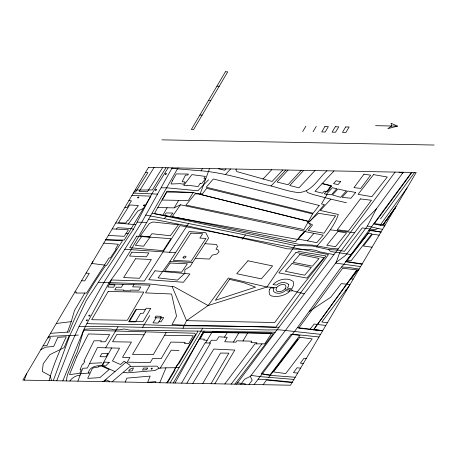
<?xml version="1.0" encoding="UTF-8"?>
<svg xmlns="http://www.w3.org/2000/svg" width="457" height="457" viewBox="0 0 457 457"><rect width="100%" height="100%" fill="white"/><g stroke="black" fill="none" stroke-linecap="round" stroke-linejoin="round"><path stroke-width="0.69" d="M395.082 172.095L335.724 252.281L275.24 332.21L197.653 331.114L197.247 332.565L178.893 363.658L177.265 364.943L175.637 367.554L174.648 369.302L175.014 370.25L167.388 382.869M66.311 380.944L67.402 374.917L74.794 356.9L77.279 351.97L83.317 331.325L84.848 330.154L194.374 333.222L195.636 334.244L166.776 382.857M50.499 333.319L67.482 332.136L71.229 321.637L74.525 310.406L84.842 293.017L86.544 293.103L109.012 257.977L110.337 257.937L116.278 249.065L115.558 248.945L118.397 244.267L103.785 243.124M77.884 381.167L82.768 368.291L87.39 368.016L97.427 347.583L119.54 348.177L112.473 360.956L120.471 364.509L124.144 361.281L129.942 365.154L130.182 366.348L112.034 381.818M24.301 380.144L26.546 373.855M240.81 384.268L244.558 379.247L250.35 376.362L285.459 330.365L336.152 262.415L339.602 252.898L360.344 225.038L376.419 208.809L403.28 172.249M53.298 380.698L69.807 335.472L86.247 300.632L133.415 229.243L151.838 193.877L168.165 167.77M209.529 168.559L200.012 194.311L193.174 192.54L166.914 191.192L154.415 213.625L297.895 239.462L310.571 225.181L307.155 221.165L200.012 194.311L309.663 221.554L324.379 204.622L321.494 203.919L327.069 194.511L324.242 193.774L331.788 186.096L322.048 183.691L334.004 170.929M49.093 380.618C53.149 365.4 59.467 350.982 66.299 336.763L57.811 337.38L53.68 346.475L45.74 347.149L40.839 349.668M276.685 287.59L275.965 289.39L276.519 290.846A5.341 3.085 -24.3 0 0 283.106 290.481L285.088 288.881L286.048 286.967L285.591 285.368A5.37 3.102 -24.3 0 0 281.266 284.711A5.37 3.102 -24.3 0 0 276.685 287.59L266.985 287.007L228.334 278.027L208.118 305.544L186.536 320.654L182.943 328.235L110.257 326.589L79.095 326.372L71.206 343.71L56.725 380.761M125.247 382.069L126.852 378.133L150.182 376.105L147.662 382.303L155.883 381.589L155.454 382.646M62.826 380.881L84.002 329.257L87.001 323.305L109.132 282.632L120.254 267.191L131.136 249.659L178.002 167.953M78.336 335.09L69.23 335.512L64.214 347.571L49.802 354.689L43.169 363.881L42.341 371.507L50.173 375.757L51.584 380.664M159.767 382.726L165.965 367.834L179.058 367.639L202.748 328.229L266.962 329.954L279.438 329.84L320.557 334.347M80.421 373.815L88.27 373.066C89.406 366.628 96.433 365.52 101.831 365.526L114.964 371.598M224.798 383.966L255.017 343.83L256.394 343.853L256.925 342.744L250.984 342.653L251.773 341.173L236.829 340.819L235.926 342.144L224.707 341.779L227.203 337.323L218.903 336.78L216.635 340.254L211.385 340.237L209.614 343.036M79.095 326.372L103.933 282.415L141.819 222.216L172.163 167.845M336.152 262.415L345.435 255.486L349.085 250.876L367.428 225.987L376.419 208.809M175.037 383.017L202.954 332.233L273.377 333.57L234.875 384.16M181.566 383.143L205.039 342.916L205.633 342.893L212.145 331.959L271.721 333.084L264.706 343.853L256.394 343.853M101.831 365.526L111.697 347.966M163.035 214.904L167.113 207.746M129.245 321.785L136.529 309.395L145.446 309.549L146.2 308.258L150.776 308.344L143.035 321.517L129.531 321.288M166.297 332.319L153.352 354.598L132.49 354.472L145.852 331.771M233.464 342.042L239.04 332.473M173.237 382.983L204.125 330.982M202.725 383.543L220.525 353.044L228.843 353.164L211.02 383.703M145.446 309.549L143.218 313.325L140.562 313.279L135.512 321.894L128.64 321.774L135.912 309.383L136.529 309.395M170.084 382.92L179.058 367.639M192.54 262.552L190.335 266.3L184.828 269.824L184.839 273.326L177.505 280.107L158.071 277.885L169.987 261.29L189.169 231.556L205.833 232.779L208.586 238.194L192.54 262.552L169.987 261.29M186.867 383.24L210.5 343.064L205.633 342.893M105.601 347.8L117.98 326.886M302.677 131.593L305.87 126.183M313.056 131.787L316.255 126.383M157.768 207.552L174.191 207.884L178.658 200.36L188.398 200.395L193.174 192.54L166.845 192.066L162.126 200.04L178.658 200.36M214.819 383.777L234.818 350.062L213.842 349.039L192.797 383.354M123.082 284.46L121.408 287.276L116.364 287.173L114.764 289.852L123.876 290.046L123.487 290.703L130.285 290.846L130.736 290.075L138.842 290.252L140.756 287.042L132.633 286.87L133.935 284.688L150.039 285.139L145.532 292.891L171.575 294L176.545 316.193L172.009 324.527L184.662 325.235L275.822 327.183L328.48 254.555L179.995 225.575L144.315 281.038L111.571 279.987L109.069 283.923L133.935 284.688M242.953 340.945L247.928 332.662M105.687 239.902L124.258 240.034L150.867 196.133L131.93 195.476M149.742 315.547L142.578 327.401M123.55 372.278L127.474 372.832L154.866 370.547L159.03 368.251L160.287 368.068L171.158 350.233L179.001 350.393M165.971 167.725L152.415 189.923L135.118 190.083M382.56 229.391L377.882 228.443L375.094 229.74L362.201 227.906L344.447 251.327L337.986 250.099L328.612 249.579L312.148 245.946L295.033 245.54L266.985 287.007L208.118 305.544L174.151 286.768L148.782 283.894L98.238 282.277M162.578 167.662L147.44 191.774L139.162 191.454L154.072 167.502M224.473 337.135L227.495 332.256M161.252 317.975L161.567 317.472L163.709 317.558L161.041 321.819L158.91 321.734L158.071 323.07L152.969 322.859L156.163 317.769L161.252 317.975L158.91 321.734M160.218 317.935L161.224 316.324L155.957 316.107L154.946 317.724L156.163 317.769M316.467 246.751C324.973 236.852 334.044 227.198 338.289 214.487L320.311 210.471L330.857 199.143L346.48 202.777M171.809 168.399L201.063 170.809L202.571 168.422M112.199 228.877L128.451 229.78L124.218 236.303L108.332 235.424M188.57 223.507L169.478 252.287L124.755 249.225M109.617 381.772L109.52 381.361L106.138 379.853L103.996 381.664M245.095 384.354L245.409 383.891L237.543 382.857L236.44 384.188M180.435 204.799L172.266 216.595L295.49 241.759L304.665 231.162L180.435 204.799L174.191 207.884M411.94 172.415L374.363 223.644L383.109 224.724L396.025 206.604M242.159 239.314L245.449 234.984L295.033 245.54M385.108 225.084L383.109 224.724L395.751 207.072M254.121 384.526L296.599 328.732L339.905 268.95L344.047 264.152L411.551 172.409M263.163 384.697L266.511 380.041L292.029 382.64M407.067 187.913L380.19 225.215L373.632 223.959M383.109 224.724L395.316 207.809M128.36 224.016L137.871 210.957L143.418 208.409M268.727 377.345L297.878 339.18M380.527 218.932L414.568 172.466M327.429 322.716L321.808 322.042L349.519 285.328M275.24 332.21L237.543 382.857M249.008 384.428L252.184 380.207L250.35 376.362M164.514 215.236L166.279 212.922L172.895 213.048L170.324 216.287M69.87 381.012C72.097 377.642 75.982 375.511 79.975 375.123M231.219 384.086L261.941 343.898M116.358 229.106L117.529 227.706L131.228 228.534L133.415 229.243M307.475 240.856L313.885 233.327L323.202 235.138L316.798 242.667L298.084 239.04L304.516 231.488L313.885 233.327M166.948 215.681L164.28 218.606L145.663 215.047M288.019 170.05L277.045 182.052L288.041 184.719L301.226 170.301M236.383 169.067L235.823 169.678L236.846 171.598L272.138 181.469L282.866 169.953M201.063 170.809C224.993 172.735 247.848 180.572 271.104 185.976L285.802 170.01M225.964 168.867L224.655 170.284L218.469 168.724M303.716 170.352L289.687 185.508L298.981 187.833L314.964 170.564M225.518 174.465L230.659 168.959M262.952 179.127L271.692 169.741M326.932 170.792C318.095 178.664 311.565 192.546 298.05 192.523C288.858 191.586 280.021 188.318 271.104 185.976M208.581 179.772L197.835 190.769L166.828 187.821L161.258 187.821M125.995 362.173L103.379 381.504L102.608 381.635M309.275 311.463L330.657 297.301L341.305 283.62L349.988 284.528M285.088 288.881L289.561 290.058L290.589 289.641L291.949 289.955L292.212 290.663L304.219 293.811M292.212 290.663L290.983 291.018L289.607 290.738L289.561 290.058M397.499 126.109L387.827 128.657L391.729 125.995L391.021 123.247L397.499 126.109L375.58 125.686M56.308 323.487L71.229 321.637M88.27 373.066L89.732 372.923M84.002 329.257L90.4 328.851L105.773 328.863L111.725 329.137L113.108 329.754L119.043 329.828L124.018 329L129.719 330.12L197.653 331.114M67.482 332.136L69.133 332.005C78.158 308.138 91.183 286.259 105.813 265.374L106.561 265.517L122.533 240.668L105.778 239.748M43.101 345.84L46.98 345.589L50.521 337.677L47.819 337.849M89.669 363.372L101.842 362.812M48.699 336.363L69.23 335.512M160.287 368.068L165.965 367.834M279.01 327.206L275.634 327.269C233.196 325.521 190.712 326.538 148.279 324.847L90.32 323.773L87.001 323.305M84.842 293.017L75.925 293.068L76.45 292.103L74.885 292.04M130.182 366.348L157.014 366.126L159.03 368.251M182.943 328.235L202.748 328.229M137.106 222.159L146.897 222.37M211.614 332.662L203.782 332.57L200.086 338.985L204.393 339.168L203.828 340.128L207.09 340.242M144.064 334.775L116.935 334.313L112.559 341.756L131.467 342.076L122.51 357.34L129.954 357.46L127.183 362.167L150.279 362.561L152.667 358.494L161.184 358.642L170.907 342.099L185.205 342.339L184.485 343.567L188.672 343.641L193.288 335.775L164.577 335.255M130.285 318.969L130.891 318.98M216.904 86.207L219.211 86.247M208.386 100.626L210.694 100.671M199.863 115.05L202.171 115.09M161.881 139.848L434.15 145.035M338.123 248.894L330.091 248.294L312.148 245.089L299.558 244.444L152.192 213.242M125.983 233.578L128.131 233.653M341.562 267.025L347.726 267.311L359.128 269.059M133.341 193.094L157.539 194.122M195.259 258.422L209.495 259.045L212.225 255.137L216.961 254.023L219.069 251.658L217.938 249.796L216.047 249.191L217.538 246.432L216.372 244.466L204.959 243.701M145.52 172.478L147.879 172.58L135.649 191.94L134.067 191.866M81.563 280.735L84.694 280.884L89.315 273.349L86.07 273.109M258.119 379.184L265.323 379.493L292.349 382.098M128.857 200.68L131.473 200.823L127.149 207.501L124.898 207.381M92.931 261.495L91.783 263.472L104.71 265.094M169.478 252.287L175.397 252.698M295.205 377.265L270.178 375.346L264.694 374.557L262.324 373.472M148.714 219.229L156.334 219.868L187.056 225.821L264.163 243.153L287.139 248.819L311.006 249.665L315.713 250.333L319.94 251.893L333.947 254.629M115.69 222.965L135.809 224.65M293.925 379.43L260.062 376.619L251.059 375.386M322.791 330.571L309.897 329.348L314.148 324.059L325.818 325.441M292.331 334.17L319.009 336.969M297.421 327.623L322.751 330.634M322.619 330.862L298.695 328.183L342.63 268.293L356.866 269.824L313.491 329.857L357.254 269.961L358.494 270.138M306.293 358.494L303.996 358.237L300.38 363.149L303.339 363.486M300.58 368.165L297.056 367.765L293.468 372.626L297.661 373.101M345.681 290.041L346.663 290.155M354.603 232.75L330.405 229.837M368.753 230.357L380.989 232.059M335.655 263.089L360.59 266.585M351.125 254.595L330.634 251.516L328.612 249.579M358.214 270.613L357.483 270.515L351.13 278.85L353.187 279.118M379.167 235.144L372.501 234.235L363.424 246.026L372.044 247.197M361.984 264.226L345.578 261.707L370.621 230.1L380.955 232.116M346.058 261.427L362.155 263.935M297.918 251.259L325.978 255.949L297.221 291.943L274.714 322.539L186.536 320.654L172.14 286.579M384.577 225.987L380.19 225.215M164.28 218.606L245.449 234.984M367.428 225.987L377.882 228.443M398.95 172.163L402.686 173.026M330.857 199.143L313.125 194.545L307.378 192.477L306.344 190.632M288.498 284.323L288.493 286.225L287.384 288.076L291.812 288.893L293.337 285.579L293.662 283.86L293.217 281.518C287.356 276.908 277.793 279.421 273.018 284.631L276.582 285.019C279.661 282.175 285.231 281.518 288.498 284.323M183.057 257.285L183.468 258.148L184.434 258.165L185.691 257.497L186.05 256.406L184.634 256.08L183.057 257.285M109.257 362.378L105.344 366.194L102.728 364.972L104.305 362.087L109.257 362.378M269.464 289.744L269.059 291.732L269.744 294.776L271.429 295.942C277.776 297.353 284.671 295.73 289.641 291.52L285.562 290.503C282.432 293.394 277.045 294.576 273.617 291.583L273.435 289.184L274.126 288.116L270.595 287.859L269.464 289.744M98.541 366.4L98.289 367.097L93.885 367.622L92.194 368.679L87.675 378.367L99.86 377.642L109.177 369.484L101.705 366.08L98.541 366.4M129.103 370.193L128.708 371.181L132.222 370.895L133.467 367.914L131.199 368.456L129.103 370.193M76.736 356.86L69.515 374.614L79.644 373.323L81.283 369.696L80.089 369.742L82.443 364.046L83.408 364.029L84.762 361.121L83.888 361.139L94.011 340.813L101.328 340.785L100.7 341.825L105.453 341.727L109.646 334.53L88.487 333.947L76.736 356.86M147.422 368.045L146.76 369.662L142.59 370.061L143.447 368.045L147.422 368.045M172.717 180.189L170.987 183.994L180.349 183.663L183.451 184.251L185.154 182.04L182.115 181.686L185.462 175.162L187.964 174.997L188.421 174.054L176.299 173.894L172.717 180.189M312.588 213.916L303.951 229.574L185.902 205.084L195.15 193.911L202.48 193.825L206.638 188.318L312.588 213.916M107.835 353.512L105.978 356.78L100.026 356.694L101.842 353.547L107.835 353.512M108.138 291.543L91.668 319.723L127.32 320.266L143.795 292.08L108.138 291.543M148.525 167.393L22.85 380.115L290.503 385.217L416.178 172.495L148.525 167.393M225.427 71.783L191.346 129.468L193.654 129.514L227.735 71.829L225.427 71.783M324.904 126.549L321.711 131.953L325.173 132.022L328.366 126.612L324.904 126.549M335.289 126.743L332.096 132.153L335.552 132.216L338.751 126.812L335.289 126.743M345.669 126.943L342.476 132.353L345.938 132.416L349.131 127.006L345.669 126.943M136.677 236.195L129.742 247.683L163.16 250.642L170.907 238.663L136.677 236.195M109.229 284.682L107.778 287.019L113.627 287.242L115.078 284.905L109.229 284.682M200.223 183.268L198.178 186.536L187.341 185.222L186.987 185.759L183.748 185.445L191.877 174.62L205.37 176.425L203.936 178.39L205.519 178.698L201.908 183.4L200.223 183.268M131.919 252.173L129.462 256.051L146.423 256.817L148.879 252.932L131.919 252.173M135.518 258.776L123.641 277.553L139.494 278.267L151.37 259.49L135.518 258.776M135.666 208.866L128.371 220.343L127.583 220.308L125.852 223.027L118.454 222.679L129.697 204.999L138.34 205.41L136.123 208.889L135.666 208.866M190.969 233.121L173.317 260.279L191.135 261.273L205.987 238.417L199.852 238.074L202.651 233.778L190.969 233.121M335.398 215.955L324.002 233.19L308.212 230.499L312.537 224.924L308.167 222.582L318.386 213.305L335.398 215.955M229.511 279.364L215.384 300.283L255.509 287.162L243.318 282.535L229.511 279.364M170.124 263.026L164.669 271.024L181.606 272.149L187.393 263.82L170.124 263.026M155.009 270.83L148.799 279.713L183.44 282.249L189.923 273.983L155.009 270.83M141.876 236.263L135.392 245.392L143.635 246.18L150.113 237.052L141.876 236.263M178.396 224.775L170.381 235.743L151.895 233.716L149.57 236.892L140.27 235.875L149.302 223.524L152.884 221.976L178.396 224.775M363.989 174.168L353.958 187.65L360.727 188.404L370.661 175.191L363.989 174.168M360.396 198.921L337.272 229.791L348.331 231.133L371.444 200.263L360.396 198.921M291.075 334.307L261.175 373.832L269.99 374.951L299.889 335.421L291.075 334.307M299.912 337.295L273.44 371.929L285.711 373.552L312.188 338.911L299.912 337.295M368.188 233.338L347.44 260.29L351.113 260.781L371.849 233.835L368.188 233.338M319.163 205.461L313.159 213.23L206.198 187.216L213.356 178.973L319.163 205.461M373.529 174.62L358.071 194.322L371.827 196.693L387.285 176.996L373.529 174.62M337.86 231.505L326.835 245.295L335.547 246.654L346.572 232.864L337.86 231.505M355.677 192.448L350.93 198.258L342.07 197.327L347.737 191.026L355.677 192.448M295.947 252.453L278.816 272.903L306.876 278.067L324.002 257.617L295.947 252.453M291.994 263.558L285.328 271.309L304.693 275.183L311.354 267.436L291.994 263.558M299.729 254.555L293.068 262.307L312.434 266.18L319.095 258.428L299.729 254.555M247.962 260.798L236.715 273.732L261.353 278.861L272.606 265.934L247.962 260.798M336.649 188.838L331.456 194.825L326.481 194.162L332.428 187.673L336.649 188.838M340.568 181.703L338.031 184.605L333.547 183.64L336.084 180.744L340.568 181.703M346.269 190.946L340.648 197.321L332.473 194.945L337.997 188.975L346.269 190.946M322.271 183.44L314.993 191.34L322.448 193.185L324.356 191.106L327.086 191.78L330.063 188.547L328.851 188.25L331.234 185.662L322.271 183.44M151.393 369.028A0.674 0.388 -24.3 0 0 152.364 368.416A0.674 0.388 -24.3 0 0 151.433 368.296A0.674 0.388 -24.3 0 0 151.393 369.028M137.923 197.892A0.674 0.388 -24.3 0 0 138.899 197.281A0.674 0.388 -24.3 0 0 137.968 197.161A0.674 0.388 -24.3 0 0 137.923 197.892M165.543 174.334A0.674 0.388 -24.3 0 0 166.514 173.723A0.674 0.388 -24.3 0 0 165.588 173.603A0.674 0.388 -24.3 0 0 165.543 174.334M155.654 190.261A0.674 0.388 -24.3 0 0 156.631 189.649A0.674 0.388 -24.3 0 0 155.7 189.529A0.674 0.388 -24.3 0 0 155.654 190.261M86.567 320.717A0.674 0.388 -24.3 0 0 87.538 320.106A0.674 0.388 -24.3 0 0 86.613 319.986A0.674 0.388 -24.3 0 0 86.567 320.717M143.801 205.753A0.674 0.388 -24.3 0 0 144.772 205.142A0.674 0.388 -24.3 0 0 143.841 205.022A0.674 0.388 -24.3 0 0 143.801 205.753M89.075 315.993A0.674 0.388 -24.3 0 0 90.046 315.387A0.674 0.388 -24.3 0 0 89.115 315.267A0.674 0.388 -24.3 0 0 89.075 315.993"/></g></svg>
